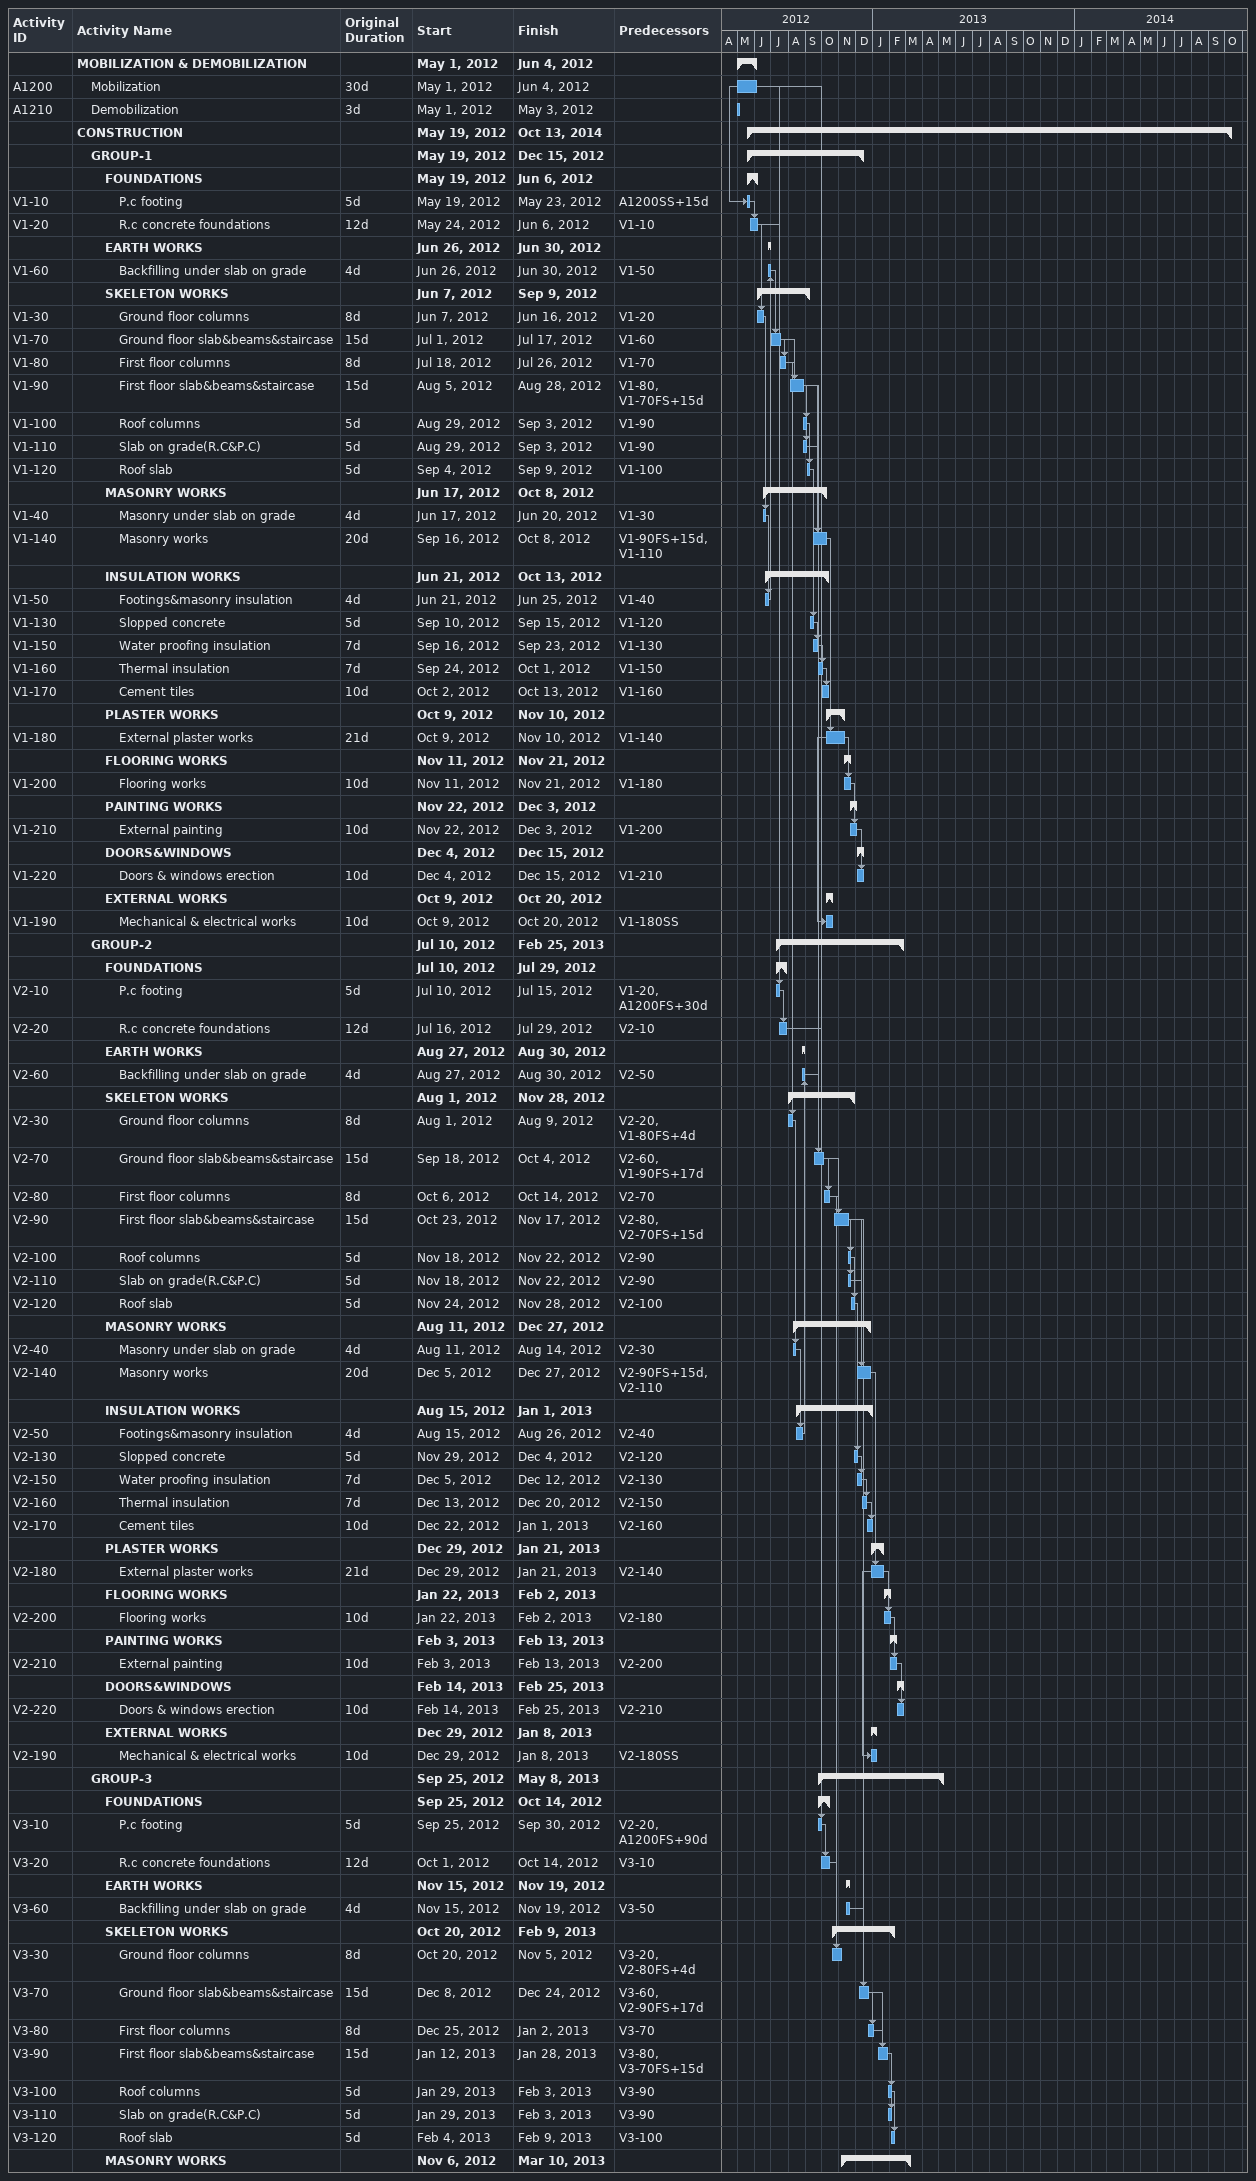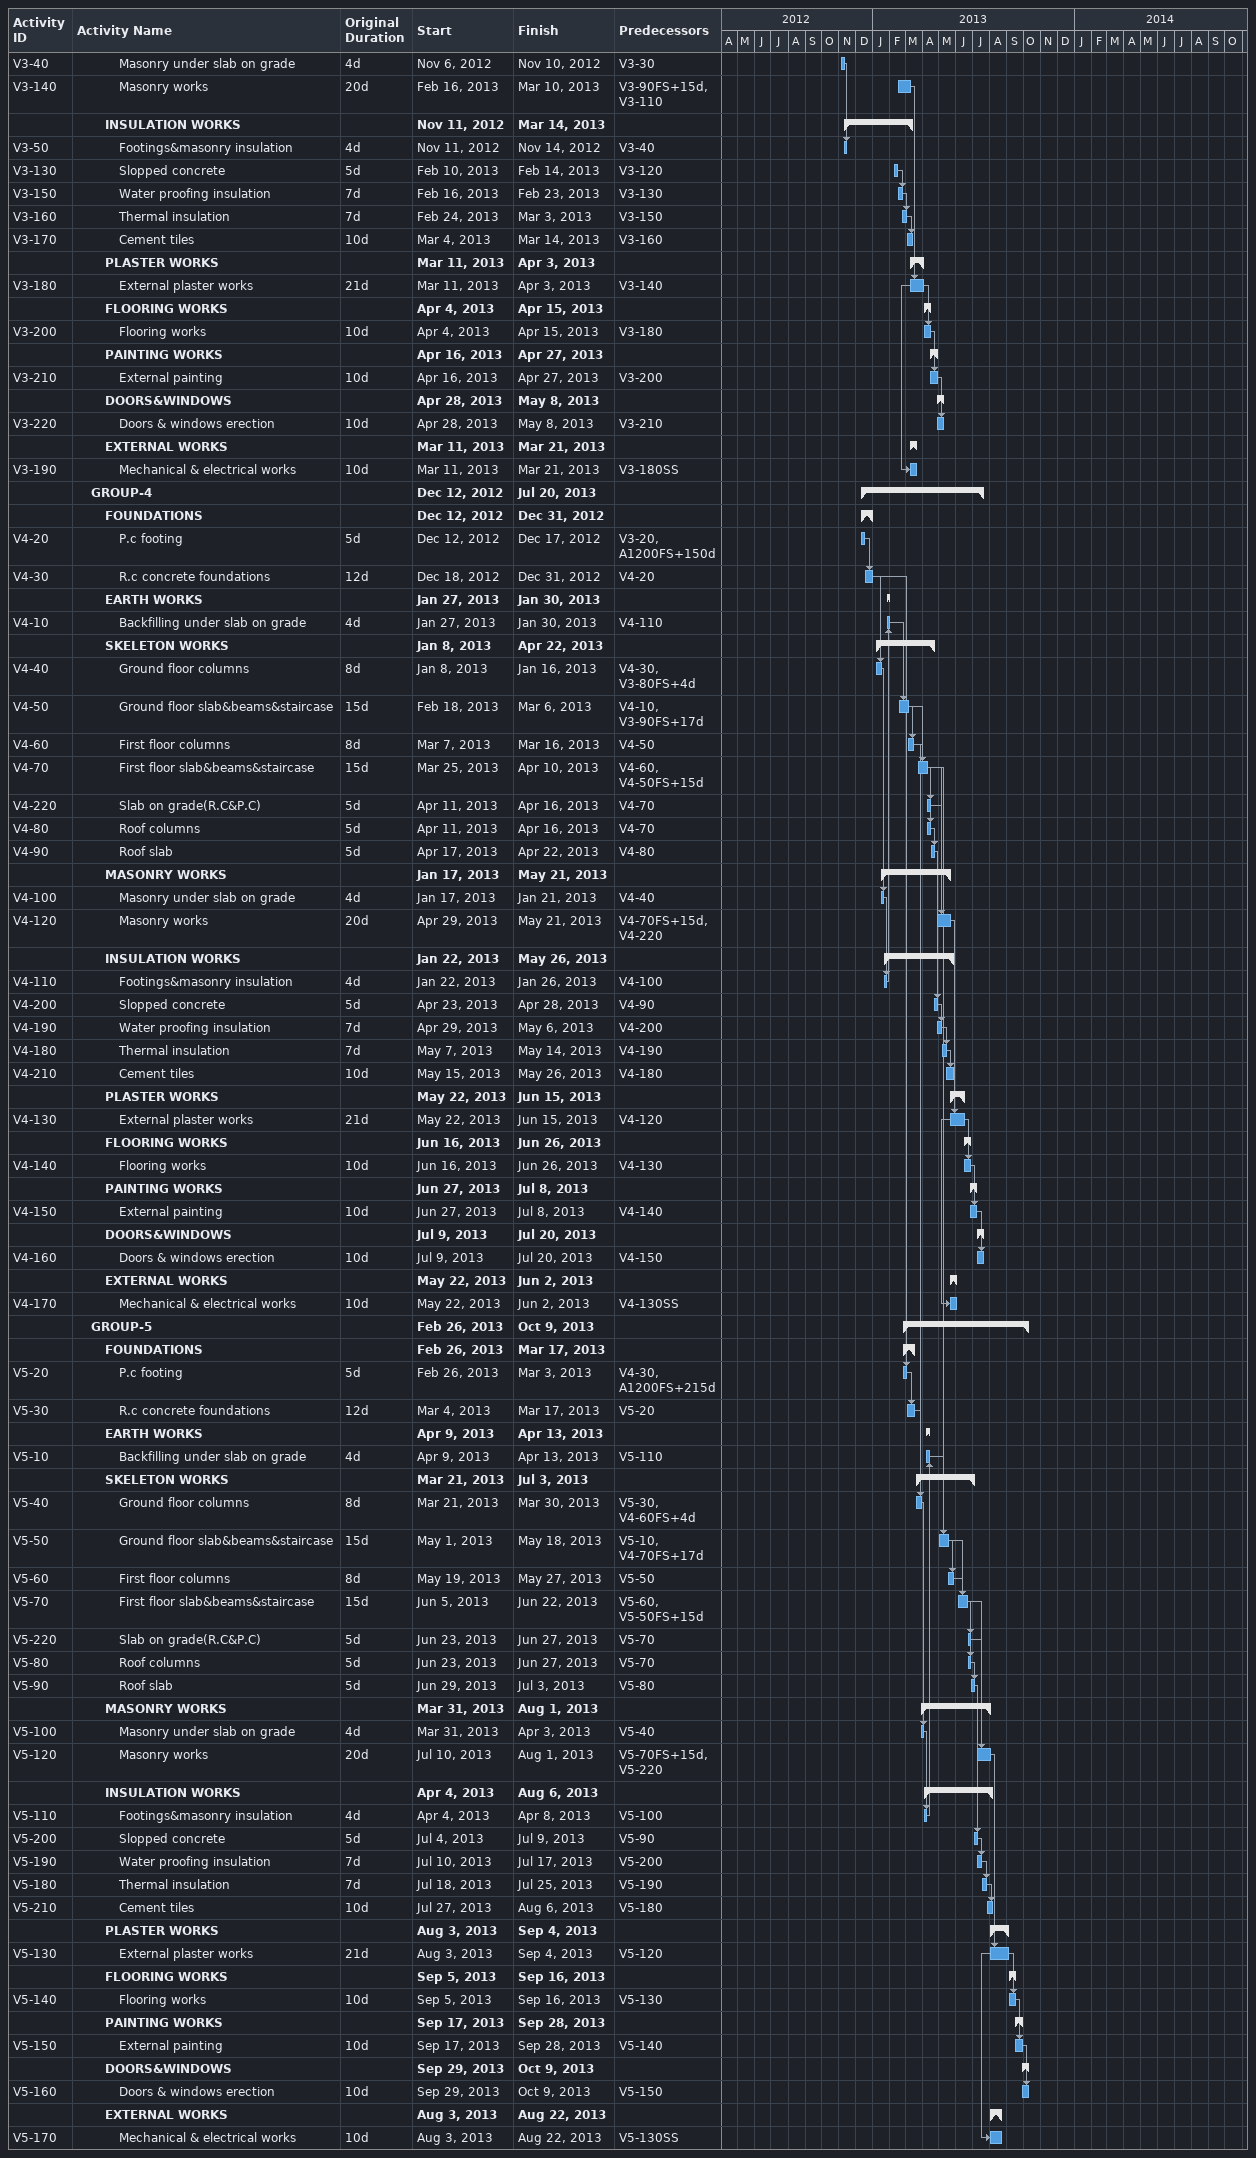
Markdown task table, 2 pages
| ID | Level | Task | Original duration | Start | Finish | Predecessors |
|---|---|---|---|---|---|---|
|  | 1 | **MOBILIZATION & DEMOBILIZATION** |  | 2012-05-01 | 2012-06-04 |  |
| A1200 | 2 | Mobilization | 30d | 2012-05-01 | 2012-06-04 |  |
| A1210 | 2 | Demobilization | 3d | 2012-05-01 | 2012-05-03 |  |
|  | 1 | **CONSTRUCTION** |  | 2012-05-19 | 2014-10-13 |  |
|  | 2 | **GROUP-1** |  | 2012-05-19 | 2012-12-15 |  |
|  | 3 | **FOUNDATIONS** |  | 2012-05-19 | 2012-06-06 |  |
| V1-10 | 4 | P.c footing | 5d | 2012-05-19 | 2012-05-23 | A1200SS+15d |
| V1-20 | 4 | R.c concrete foundations | 12d | 2012-05-24 | 2012-06-06 | V1-10 |
|  | 3 | **EARTH WORKS** |  | 2012-06-26 | 2012-06-30 |  |
| V1-60 | 4 | Backfilling under slab on grade | 4d | 2012-06-26 | 2012-06-30 | V1-50 |
|  | 3 | **SKELETON WORKS** |  | 2012-06-07 | 2012-09-09 |  |
| V1-30 | 4 | Ground floor columns | 8d | 2012-06-07 | 2012-06-16 | V1-20 |
| V1-70 | 4 | Ground floor slab&beams&staircase | 15d | 2012-07-01 | 2012-07-17 | V1-60 |
| V1-80 | 4 | First floor columns | 8d | 2012-07-18 | 2012-07-26 | V1-70 |
| V1-90 | 4 | First floor slab&beams&staircase | 15d | 2012-08-05 | 2012-08-28 | V1-80, V1-70FS+15d |
| V1-100 | 4 | Roof columns | 5d | 2012-08-29 | 2012-09-03 | V1-90 |
| V1-110 | 4 | Slab on grade(R.C&P.C) | 5d | 2012-08-29 | 2012-09-03 | V1-90 |
| V1-120 | 4 | Roof slab | 5d | 2012-09-04 | 2012-09-09 | V1-100 |
|  | 3 | **MASONRY WORKS** |  | 2012-06-17 | 2012-10-08 |  |
| V1-40 | 4 | Masonry under slab on grade | 4d | 2012-06-17 | 2012-06-20 | V1-30 |
| V1-140 | 4 | Masonry works | 20d | 2012-09-16 | 2012-10-08 | V1-90FS+15d, V1-110 |
|  | 3 | **INSULATION WORKS** |  | 2012-06-21 | 2012-10-13 |  |
| V1-50 | 4 | Footings&masonry insulation | 4d | 2012-06-21 | 2012-06-25 | V1-40 |
| V1-130 | 4 | Slopped concrete | 5d | 2012-09-10 | 2012-09-15 | V1-120 |
| V1-150 | 4 | Water proofing insulation | 7d | 2012-09-16 | 2012-09-23 | V1-130 |
| V1-160 | 4 | Thermal insulation | 7d | 2012-09-24 | 2012-10-01 | V1-150 |
| V1-170 | 4 | Cement tiles | 10d | 2012-10-02 | 2012-10-13 | V1-160 |
|  | 3 | **PLASTER WORKS** |  | 2012-10-09 | 2012-11-10 |  |
| V1-180 | 4 | External plaster works | 21d | 2012-10-09 | 2012-11-10 | V1-140 |
|  | 3 | **FLOORING WORKS** |  | 2012-11-11 | 2012-11-21 |  |
| V1-200 | 4 | Flooring works | 10d | 2012-11-11 | 2012-11-21 | V1-180 |
|  | 3 | **PAINTING WORKS** |  | 2012-11-22 | 2012-12-03 |  |
| V1-210 | 4 | External painting | 10d | 2012-11-22 | 2012-12-03 | V1-200 |
|  | 3 | **DOORS&WINDOWS** |  | 2012-12-04 | 2012-12-15 |  |
| V1-220 | 4 | Doors & windows erection | 10d | 2012-12-04 | 2012-12-15 | V1-210 |
|  | 3 | **EXTERNAL WORKS** |  | 2012-10-09 | 2012-10-20 |  |
| V1-190 | 4 | Mechanical & electrical works | 10d | 2012-10-09 | 2012-10-20 | V1-180SS |
|  | 2 | **GROUP-2** |  | 2012-07-10 | 2013-02-25 |  |
|  | 3 | **FOUNDATIONS** |  | 2012-07-10 | 2012-07-29 |  |
| V2-10 | 4 | P.c footing | 5d | 2012-07-10 | 2012-07-15 | V1-20, A1200FS+30d |
| V2-20 | 4 | R.c concrete foundations | 12d | 2012-07-16 | 2012-07-29 | V2-10 |
|  | 3 | **EARTH WORKS** |  | 2012-08-27 | 2012-08-30 |  |
| V2-60 | 4 | Backfilling under slab on grade | 4d | 2012-08-27 | 2012-08-30 | V2-50 |
|  | 3 | **SKELETON WORKS** |  | 2012-08-01 | 2012-11-28 |  |
| V2-30 | 4 | Ground floor columns | 8d | 2012-08-01 | 2012-08-09 | V2-20, V1-80FS+4d |
| V2-70 | 4 | Ground floor slab&beams&staircase | 15d | 2012-09-18 | 2012-10-04 | V2-60, V1-90FS+17d |
| V2-80 | 4 | First floor columns | 8d | 2012-10-06 | 2012-10-14 | V2-70 |
| V2-90 | 4 | First floor slab&beams&staircase | 15d | 2012-10-23 | 2012-11-17 | V2-80, V2-70FS+15d |
| V2-100 | 4 | Roof columns | 5d | 2012-11-18 | 2012-11-22 | V2-90 |
| V2-110 | 4 | Slab on grade(R.C&P.C) | 5d | 2012-11-18 | 2012-11-22 | V2-90 |
| V2-120 | 4 | Roof slab | 5d | 2012-11-24 | 2012-11-28 | V2-100 |
|  | 3 | **MASONRY WORKS** |  | 2012-08-11 | 2012-12-27 |  |
| V2-40 | 4 | Masonry under slab on grade | 4d | 2012-08-11 | 2012-08-14 | V2-30 |
| V2-140 | 4 | Masonry works | 20d | 2012-12-05 | 2012-12-27 | V2-90FS+15d, V2-110 |
|  | 3 | **INSULATION WORKS** |  | 2012-08-15 | 2013-01-01 |  |
| V2-50 | 4 | Footings&masonry insulation | 4d | 2012-08-15 | 2012-08-26 | V2-40 |
| V2-130 | 4 | Slopped concrete | 5d | 2012-11-29 | 2012-12-04 | V2-120 |
| V2-150 | 4 | Water proofing insulation | 7d | 2012-12-05 | 2012-12-12 | V2-130 |
| V2-160 | 4 | Thermal insulation | 7d | 2012-12-13 | 2012-12-20 | V2-150 |
| V2-170 | 4 | Cement tiles | 10d | 2012-12-22 | 2013-01-01 | V2-160 |
|  | 3 | **PLASTER WORKS** |  | 2012-12-29 | 2013-01-21 |  |
| V2-180 | 4 | External plaster works | 21d | 2012-12-29 | 2013-01-21 | V2-140 |
|  | 3 | **FLOORING WORKS** |  | 2013-01-22 | 2013-02-02 |  |
| V2-200 | 4 | Flooring works | 10d | 2013-01-22 | 2013-02-02 | V2-180 |
|  | 3 | **PAINTING WORKS** |  | 2013-02-03 | 2013-02-13 |  |
| V2-210 | 4 | External painting | 10d | 2013-02-03 | 2013-02-13 | V2-200 |
|  | 3 | **DOORS&WINDOWS** |  | 2013-02-14 | 2013-02-25 |  |
| V2-220 | 4 | Doors & windows erection | 10d | 2013-02-14 | 2013-02-25 | V2-210 |
|  | 3 | **EXTERNAL WORKS** |  | 2012-12-29 | 2013-01-08 |  |
| V2-190 | 4 | Mechanical & electrical works | 10d | 2012-12-29 | 2013-01-08 | V2-180SS |
|  | 2 | **GROUP-3** |  | 2012-09-25 | 2013-05-08 |  |
|  | 3 | **FOUNDATIONS** |  | 2012-09-25 | 2012-10-14 |  |
| V3-10 | 4 | P.c footing | 5d | 2012-09-25 | 2012-09-30 | V2-20, A1200FS+90d |
| V3-20 | 4 | R.c concrete foundations | 12d | 2012-10-01 | 2012-10-14 | V3-10 |
|  | 3 | **EARTH WORKS** |  | 2012-11-15 | 2012-11-19 |  |
| V3-60 | 4 | Backfilling under slab on grade | 4d | 2012-11-15 | 2012-11-19 | V3-50 |
|  | 3 | **SKELETON WORKS** |  | 2012-10-20 | 2013-02-09 |  |
| V3-30 | 4 | Ground floor columns | 8d | 2012-10-20 | 2012-11-05 | V3-20, V2-80FS+4d |
| V3-70 | 4 | Ground floor slab&beams&staircase | 15d | 2012-12-08 | 2012-12-24 | V3-60, V2-90FS+17d |
| V3-80 | 4 | First floor columns | 8d | 2012-12-25 | 2013-01-02 | V3-70 |
| V3-90 | 4 | First floor slab&beams&staircase | 15d | 2013-01-12 | 2013-01-28 | V3-80, V3-70FS+15d |
| V3-100 | 4 | Roof columns | 5d | 2013-01-29 | 2013-02-03 | V3-90 |
| V3-110 | 4 | Slab on grade(R.C&P.C) | 5d | 2013-01-29 | 2013-02-03 | V3-90 |
| V3-120 | 4 | Roof slab | 5d | 2013-02-04 | 2013-02-09 | V3-100 |
|  | 3 | **MASONRY WORKS** |  | 2012-11-06 | 2013-03-10 |  |
| V3-40 | 4 | Masonry under slab on grade | 4d | 2012-11-06 | 2012-11-10 | V3-30 |
| V3-140 | 4 | Masonry works | 20d | 2013-02-16 | 2013-03-10 | V3-90FS+15d, V3-110 |
|  | 3 | **INSULATION WORKS** |  | 2012-11-11 | 2013-03-14 |  |
| V3-50 | 4 | Footings&masonry insulation | 4d | 2012-11-11 | 2012-11-14 | V3-40 |
| V3-130 | 4 | Slopped concrete | 5d | 2013-02-10 | 2013-02-14 | V3-120 |
| V3-150 | 4 | Water proofing insulation | 7d | 2013-02-16 | 2013-02-23 | V3-130 |
| V3-160 | 4 | Thermal insulation | 7d | 2013-02-24 | 2013-03-03 | V3-150 |
| V3-170 | 4 | Cement tiles | 10d | 2013-03-04 | 2013-03-14 | V3-160 |
|  | 3 | **PLASTER WORKS** |  | 2013-03-11 | 2013-04-03 |  |
| V3-180 | 4 | External plaster works | 21d | 2013-03-11 | 2013-04-03 | V3-140 |
|  | 3 | **FLOORING WORKS** |  | 2013-04-04 | 2013-04-15 |  |
| V3-200 | 4 | Flooring works | 10d | 2013-04-04 | 2013-04-15 | V3-180 |
|  | 3 | **PAINTING WORKS** |  | 2013-04-16 | 2013-04-27 |  |
| V3-210 | 4 | External painting | 10d | 2013-04-16 | 2013-04-27 | V3-200 |
|  | 3 | **DOORS&WINDOWS** |  | 2013-04-28 | 2013-05-08 |  |
| V3-220 | 4 | Doors & windows erection | 10d | 2013-04-28 | 2013-05-08 | V3-210 |
|  | 3 | **EXTERNAL WORKS** |  | 2013-03-11 | 2013-03-21 |  |
| V3-190 | 4 | Mechanical & electrical works | 10d | 2013-03-11 | 2013-03-21 | V3-180SS |
|  | 2 | **GROUP-4** |  | 2012-12-12 | 2013-07-20 |  |
|  | 3 | **FOUNDATIONS** |  | 2012-12-12 | 2012-12-31 |  |
| V4-20 | 4 | P.c footing | 5d | 2012-12-12 | 2012-12-17 | V3-20, A1200FS+150d |
| V4-30 | 4 | R.c concrete foundations | 12d | 2012-12-18 | 2012-12-31 | V4-20 |
|  | 3 | **EARTH WORKS** |  | 2013-01-27 | 2013-01-30 |  |
| V4-10 | 4 | Backfilling under slab on grade | 4d | 2013-01-27 | 2013-01-30 | V4-110 |
|  | 3 | **SKELETON WORKS** |  | 2013-01-08 | 2013-04-22 |  |
| V4-40 | 4 | Ground floor columns | 8d | 2013-01-08 | 2013-01-16 | V4-30, V3-80FS+4d |
| V4-50 | 4 | Ground floor slab&beams&staircase | 15d | 2013-02-18 | 2013-03-06 | V4-10, V3-90FS+17d |
| V4-60 | 4 | First floor columns | 8d | 2013-03-07 | 2013-03-16 | V4-50 |
| V4-70 | 4 | First floor slab&beams&staircase | 15d | 2013-03-25 | 2013-04-10 | V4-60, V4-50FS+15d |
| V4-220 | 4 | Slab on grade(R.C&P.C) | 5d | 2013-04-11 | 2013-04-16 | V4-70 |
| V4-80 | 4 | Roof columns | 5d | 2013-04-11 | 2013-04-16 | V4-70 |
| V4-90 | 4 | Roof slab | 5d | 2013-04-17 | 2013-04-22 | V4-80 |
|  | 3 | **MASONRY WORKS** |  | 2013-01-17 | 2013-05-21 |  |
| V4-100 | 4 | Masonry under slab on grade | 4d | 2013-01-17 | 2013-01-21 | V4-40 |
| V4-120 | 4 | Masonry works | 20d | 2013-04-29 | 2013-05-21 | V4-70FS+15d, V4-220 |
|  | 3 | **INSULATION WORKS** |  | 2013-01-22 | 2013-05-26 |  |
| V4-110 | 4 | Footings&masonry insulation | 4d | 2013-01-22 | 2013-01-26 | V4-100 |
| V4-200 | 4 | Slopped concrete | 5d | 2013-04-23 | 2013-04-28 | V4-90 |
| V4-190 | 4 | Water proofing insulation | 7d | 2013-04-29 | 2013-05-06 | V4-200 |
| V4-180 | 4 | Thermal insulation | 7d | 2013-05-07 | 2013-05-14 | V4-190 |
| V4-210 | 4 | Cement tiles | 10d | 2013-05-15 | 2013-05-26 | V4-180 |
|  | 3 | **PLASTER WORKS** |  | 2013-05-22 | 2013-06-15 |  |
| V4-130 | 4 | External plaster works | 21d | 2013-05-22 | 2013-06-15 | V4-120 |
|  | 3 | **FLOORING WORKS** |  | 2013-06-16 | 2013-06-26 |  |
| V4-140 | 4 | Flooring works | 10d | 2013-06-16 | 2013-06-26 | V4-130 |
|  | 3 | **PAINTING WORKS** |  | 2013-06-27 | 2013-07-08 |  |
| V4-150 | 4 | External painting | 10d | 2013-06-27 | 2013-07-08 | V4-140 |
|  | 3 | **DOORS&WINDOWS** |  | 2013-07-09 | 2013-07-20 |  |
| V4-160 | 4 | Doors & windows erection | 10d | 2013-07-09 | 2013-07-20 | V4-150 |
|  | 3 | **EXTERNAL WORKS** |  | 2013-05-22 | 2013-06-02 |  |
| V4-170 | 4 | Mechanical & electrical works | 10d | 2013-05-22 | 2013-06-02 | V4-130SS |
|  | 2 | **GROUP-5** |  | 2013-02-26 | 2013-10-09 |  |
|  | 3 | **FOUNDATIONS** |  | 2013-02-26 | 2013-03-17 |  |
| V5-20 | 4 | P.c footing | 5d | 2013-02-26 | 2013-03-03 | V4-30, A1200FS+215d |
| V5-30 | 4 | R.c concrete foundations | 12d | 2013-03-04 | 2013-03-17 | V5-20 |
|  | 3 | **EARTH WORKS** |  | 2013-04-09 | 2013-04-13 |  |
| V5-10 | 4 | Backfilling under slab on grade | 4d | 2013-04-09 | 2013-04-13 | V5-110 |
|  | 3 | **SKELETON WORKS** |  | 2013-03-21 | 2013-07-03 |  |
| V5-40 | 4 | Ground floor columns | 8d | 2013-03-21 | 2013-03-30 | V5-30, V4-60FS+4d |
| V5-50 | 4 | Ground floor slab&beams&staircase | 15d | 2013-05-01 | 2013-05-18 | V5-10, V4-70FS+17d |
| V5-60 | 4 | First floor columns | 8d | 2013-05-19 | 2013-05-27 | V5-50 |
| V5-70 | 4 | First floor slab&beams&staircase | 15d | 2013-06-05 | 2013-06-22 | V5-60, V5-50FS+15d |
| V5-220 | 4 | Slab on grade(R.C&P.C) | 5d | 2013-06-23 | 2013-06-27 | V5-70 |
| V5-80 | 4 | Roof columns | 5d | 2013-06-23 | 2013-06-27 | V5-70 |
| V5-90 | 4 | Roof slab | 5d | 2013-06-29 | 2013-07-03 | V5-80 |
|  | 3 | **MASONRY WORKS** |  | 2013-03-31 | 2013-08-01 |  |
| V5-100 | 4 | Masonry under slab on grade | 4d | 2013-03-31 | 2013-04-03 | V5-40 |
| V5-120 | 4 | Masonry works | 20d | 2013-07-10 | 2013-08-01 | V5-70FS+15d, V5-220 |
|  | 3 | **INSULATION WORKS** |  | 2013-04-04 | 2013-08-06 |  |
| V5-110 | 4 | Footings&masonry insulation | 4d | 2013-04-04 | 2013-04-08 | V5-100 |
| V5-200 | 4 | Slopped concrete | 5d | 2013-07-04 | 2013-07-09 | V5-90 |
| V5-190 | 4 | Water proofing insulation | 7d | 2013-07-10 | 2013-07-17 | V5-200 |
| V5-180 | 4 | Thermal insulation | 7d | 2013-07-18 | 2013-07-25 | V5-190 |
| V5-210 | 4 | Cement tiles | 10d | 2013-07-27 | 2013-08-06 | V5-180 |
|  | 3 | **PLASTER WORKS** |  | 2013-08-03 | 2013-09-04 |  |
| V5-130 | 4 | External plaster works | 21d | 2013-08-03 | 2013-09-04 | V5-120 |
|  | 3 | **FLOORING WORKS** |  | 2013-09-05 | 2013-09-16 |  |
| V5-140 | 4 | Flooring works | 10d | 2013-09-05 | 2013-09-16 | V5-130 |
|  | 3 | **PAINTING WORKS** |  | 2013-09-17 | 2013-09-28 |  |
| V5-150 | 4 | External painting | 10d | 2013-09-17 | 2013-09-28 | V5-140 |
|  | 3 | **DOORS&WINDOWS** |  | 2013-09-29 | 2013-10-09 |  |
| V5-160 | 4 | Doors & windows erection | 10d | 2013-09-29 | 2013-10-09 | V5-150 |
|  | 3 | **EXTERNAL WORKS** |  | 2013-08-03 | 2013-08-22 |  |
| V5-170 | 4 | Mechanical & electrical works | 10d | 2013-08-03 | 2013-08-22 | V5-130SS |
